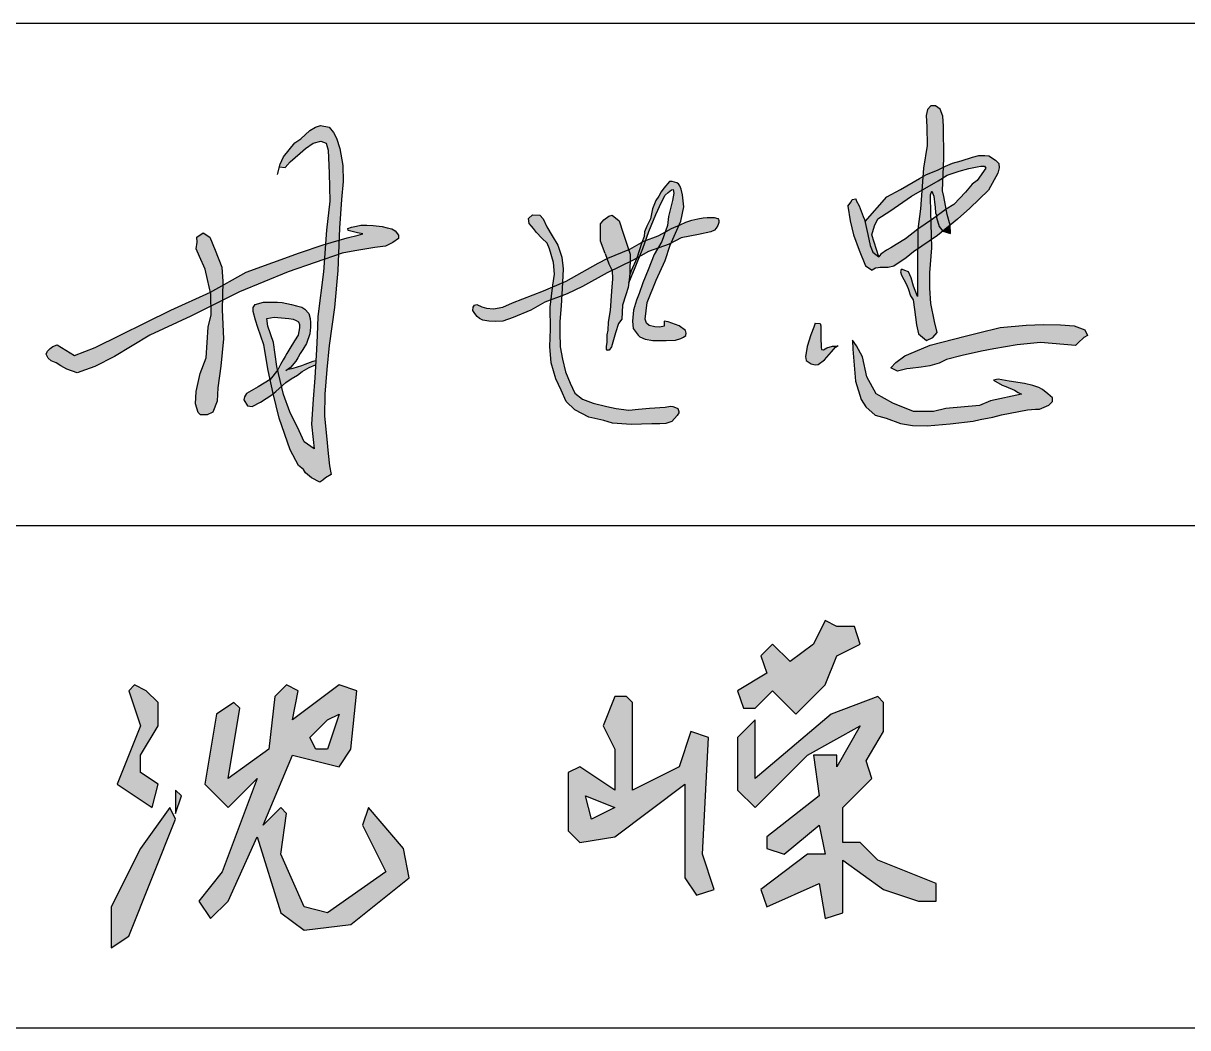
# Model space of a CAD drawing. Header units: millimetres. Extents: x 865490 to 879904, y 39442 to 44891.
# Drawn here: x 873174.14 to 873189.21, y 39489.45 to 39502.45 of the extents above; entities that cross this region are included whole.
import ezdxf

# ---------------------------------------------------------------- set-up
doc = ezdxf.new("R2010")
doc.units = ezdxf.units.MM
doc.header["$LTSCALE"] = 1000
doc.header["$MEASUREMENT"] = 0
doc.layers.add('HATCH', color=8, linetype='Continuous')

msp = doc.modelspace()

# ---------------------------------------------------------------- hatches: boundary and pattern name
at = {"linetype": 'Continuous'}
h = msp.add_hatch(color=256, dxfattribs=at)
h.paths.add_polyline_path([(873182.705, 39492.606), (873182.705, 39491.396), (873182.856, 39491.169), (873183.083, 39491.245), (873182.932, 39491.699), (873183.008, 39493.211), (873182.781, 39493.287), (873182.629, 39492.833), (873182.024, 39492.531), (873182.024, 39493.665), (873181.949, 39493.741), (873181.798, 39493.741), (873181.646, 39493.363), (873181.798, 39493.06), (873181.798, 39492.531), (873181.344, 39492.833), (873181.193, 39492.758), (873181.193, 39492.001), (873181.344, 39491.85), (873181.798, 39491.926)])
h.paths.add_polyline_path([(873181.798, 39492.304), (873181.495, 39492.153), (873181.419, 39492.455)], flags=16)
h.paths.add_polyline_path([(873184.52, 39493.892), (873184.671, 39494.27), (873184.974, 39494.421), (873184.898, 39494.648), (873184.671, 39494.648), (873184.52, 39494.724), (873184.369, 39494.421), (873184.066, 39494.194), (873183.839, 39494.421), (873183.688, 39494.27), (873183.764, 39494.043), (873183.386, 39493.816), (873183.461, 39493.589), (873183.613, 39493.589), (873183.839, 39493.816), (873184.142, 39493.514)])
h.paths.add_polyline_path([(873185.276, 39493.287), (873185.276, 39493.665), (873185.201, 39493.741), (873184.596, 39493.514), (873183.613, 39492.682), (873183.613, 39493.438), (873183.386, 39493.211), (873183.386, 39492.531), (873183.613, 39492.304), (873184.293, 39492.984), (873184.974, 39493.363), (873184.671, 39492.833), (873184.671, 39492.984), (873184.369, 39492.984), (873184.444, 39492.455), (873183.764, 39491.926), (873183.764, 39491.774), (873183.991, 39491.699), (873184.444, 39492.077), (873184.52, 39491.699), (873184.293, 39491.699), (873183.688, 39491.245), (873183.764, 39491.018), (873184.444, 39491.321), (873184.52, 39490.867), (873184.747, 39490.943), (873184.747, 39491.623), (873185.276, 39491.245), (873185.73, 39491.094), (873185.957, 39491.094), (873185.957, 39491.321), (873185.201, 39491.623), (873184.974, 39491.85), (873184.747, 39491.85), (873184.747, 39492.304), (873185.125, 39492.682), (873185.049, 39492.909)])
h = msp.add_hatch(color=256, dxfattribs=at)
h.paths.add_polyline_path([(873175.658, 39492.758), (873175.658, 39492.984), (873175.885, 39493.363), (873175.885, 39493.665), (873175.733, 39493.816), (873175.582, 39493.892), (873175.506, 39493.816), (873175.658, 39493.363), (873175.355, 39492.606), (873175.809, 39492.304), (873175.885, 39492.606)])
h.paths.add_polyline_path([(873176.187, 39492.455), (873176.111, 39492.531), (873176.111, 39492.228)])
h.paths.add_polyline_path([(873176.111, 39492.153), (873176.036, 39492.304), (873175.658, 39491.774), (873175.28, 39491.018), (873175.28, 39490.489), (873175.506, 39490.64)])
h.paths.add_polyline_path([(873177.624, 39492.984), (873178.229, 39492.833), (873178.38, 39493.06), (873178.456, 39493.816), (873178.229, 39493.892), (873177.624, 39493.438), (873177.7, 39493.816), (873177.548, 39493.892), (873177.397, 39493.741), (873177.321, 39493.06), (873176.792, 39492.682), (873176.943, 39493.589), (873176.868, 39493.665), (873176.641, 39493.514), (873176.49, 39492.606), (873176.792, 39492.304), (873177.17, 39492.682), (873176.716, 39491.472), (873176.414, 39491.094), (873176.565, 39490.867), (873176.792, 39491.094), (873177.17, 39491.926), (873177.473, 39490.943), (873177.775, 39490.716), (873178.38, 39490.791), (873179.136, 39491.396), (873179.061, 39491.774), (873178.607, 39492.304), (873178.531, 39492.077), (873178.834, 39491.472), (873178.078, 39490.943), (873177.775, 39491.018), (873177.473, 39491.699), (873177.548, 39492.228), (873177.473, 39492.304), (873177.246, 39492.077)])
h.paths.add_polyline_path([(873177.851, 39493.211), (873178.078, 39493.438), (873178.229, 39493.514), (873178.078, 39493.06), (873177.926, 39493.06)], flags=16)
at = {"layer": 'HATCH'}
for points in [[(873186.051, 39501.123), (873186.041, 39501.253), (873186.009, 39501.344), (873185.946, 39501.386), (873185.886, 39501.386), (873185.844, 39501.34), (873185.827, 39501.263), (873185.834, 39501.113), (873185.841, 39500.871), (873185.792, 39500.58), (873185.783, 39500.469), (873185.83, 39500.496), (873185.974, 39500.554), (873186.052, 39500.592), (873186.058, 39500.709)], [(873178.259, 39500.174), (873178.28, 39500.409), (873178.278, 39500.615), (873178.238, 39500.834), (873178.195, 39500.97), (873178.155, 39501.04), (873178.099, 39501.109), (873177.986, 39501.13), (873177.922, 39501.112), (873177.848, 39501.066), (873177.733, 39500.959), (873177.655, 39500.909), (873177.583, 39500.815), (873177.508, 39500.727), (873177.465, 39500.631), (873177.457, 39500.596), (873177.531, 39500.589), (873177.595, 39500.663), (873177.726, 39500.774), (873177.794, 39500.835), (873177.895, 39500.902), (873177.993, 39500.929), (873178.06, 39500.902), (873178.087, 39500.814), (873178.101, 39500.515), (873178.107, 39500.154), (873178.064, 39499.776), (873178.051, 39499.595), (873178.229, 39499.646), (873178.235, 39499.804)], [(873186.766, 39500.64), (873186.726, 39500.682), (873186.638, 39500.739), (873186.586, 39500.745), (873186.509, 39500.742), (873186.428, 39500.72), (873186.282, 39500.676), (873186.169, 39500.644), (873186.079, 39500.605), (873186.052, 39500.592), (873186.045, 39500.455), (873186.099, 39500.49), (873186.254, 39500.543), (873186.38, 39500.577), (873186.488, 39500.599), (873186.534, 39500.607), (873186.583, 39500.606), (873186.6, 39500.581), (873186.489, 39500.421), (873186.422, 39500.371), (873186.335, 39500.267), (873186.187, 39500.11), (873186.086, 39500.05), (873186.1, 39499.979), (873186.138, 39499.841), (873186.234, 39499.918), (873186.392, 39500.064), (873186.633, 39500.293), (873186.756, 39500.516), (873186.773, 39500.586)], [(873186.052, 39500.592), (873185.974, 39500.554), (873185.83, 39500.496), (873185.783, 39500.469), (873185.77, 39500.292), (873185.983, 39500.414), (873186.045, 39500.455)], [(873182.329, 39499.981), (873182.402, 39500.141), (873182.451, 39500.232), (873182.487, 39500.263), (873182.529, 39500.299), (873182.554, 39500.303), (873182.562, 39500.255), (873182.543, 39500.161), (873182.491, 39499.954), (873182.477, 39499.839), (873182.447, 39499.752), (873182.461, 39499.76), (873182.531, 39499.8), (873182.628, 39499.841), (873182.652, 39499.894), (873182.689, 39500.079), (873182.673, 39500.235), (873182.655, 39500.307), (873182.637, 39500.351), (873182.62, 39500.377), (873182.6, 39500.391), (873182.538, 39500.409), (873182.507, 39500.409), (873182.431, 39500.32), (873182.398, 39500.272), (873182.365, 39500.219), (873182.327, 39500.161), (873182.286, 39500.053), (873182.257, 39499.924), (873182.213, 39499.83), (873182.183, 39499.754), (873182.178, 39499.697), (873182.146, 39499.618), (873182.174, 39499.633), (873182.193, 39499.64), (873182.236, 39499.762)], [(873185.356, 39500.023), (873185.639, 39500.217), (873185.77, 39500.292), (873185.783, 39500.469), (873185.74, 39500.444), (873185.495, 39500.305), (873185.32, 39500.208), (873185.036, 39499.888), (873185.074, 39499.72), (873185.102, 39499.579), (873185.137, 39499.493), (873185.213, 39499.432), (873185.125, 39499.716), (873185.158, 39499.833), (873185.203, 39499.922)], [(873186.045, 39500.455), (873185.983, 39500.414), (873185.77, 39500.292), (873185.753, 39500.053), (873185.718, 39499.789), (873185.891, 39499.906), (873185.888, 39500.019), (873185.883, 39500.201), (873185.884, 39500.234), (873185.899, 39500.28), (873185.927, 39500.216), (873185.941, 39500.105), (873185.942, 39500.075), (873185.949, 39500.002), (873185.964, 39499.96), (873186.086, 39500.05), (873186.055, 39500.211), (873186.037, 39500.288)], [(873185.029, 39499.916), (873185.013, 39499.955), (873184.958, 39500.091), (873184.922, 39500.161), (873184.915, 39500.183), (873184.871, 39500.176), (873184.855, 39500.145), (873184.813, 39500.087), (873184.845, 39499.899), (873184.888, 39499.718), (873184.961, 39499.519), (873185.041, 39499.317), (873185.128, 39499.259), (873185.17, 39499.285), (873185.206, 39499.291), (873185.232, 39499.292), (873185.282, 39499.292), (873185.337, 39499.293), (873185.408, 39499.313), (873185.569, 39499.418), (873185.663, 39499.495), (873185.716, 39499.531), (873185.718, 39499.789), (873185.559, 39499.667), (873185.44, 39499.593), (873185.37, 39499.55), (873185.314, 39499.519), (873185.24, 39499.466), (873185.213, 39499.432), (873185.137, 39499.493), (873185.102, 39499.579), (873185.074, 39499.72)], [(873181.112, 39499.426), (873181.061, 39499.583), (873180.986, 39499.705), (873180.916, 39499.82), (873180.869, 39499.924), (873180.827, 39499.973), (873180.731, 39499.977), (873180.678, 39499.928), (873180.689, 39499.862), (873180.718, 39499.828), (873180.746, 39499.797), (873180.784, 39499.745), (873180.853, 39499.674), (873180.92, 39499.611), (873180.95, 39499.536), (873181.004, 39499.36), (873181.017, 39499.208), (873180.997, 39499.064), (873180.995, 39499.044), (873181.122, 39499.098), (873181.127, 39499.277)], [(873181.907, 39499.74), (873181.854, 39499.896), (873181.762, 39499.972), (873181.718, 39499.96), (873181.654, 39499.912), (873181.61, 39499.86), (873181.61, 39499.776), (873181.61, 39499.635), (873181.674, 39499.475), (873181.697, 39499.408), (873181.707, 39499.413), (873181.977, 39499.527)], [(873183.04, 39499.755), (873183.087, 39499.779), (873183.108, 39499.802), (873183.13, 39499.837), (873183.145, 39499.875), (873183.144, 39499.903), (873183.141, 39499.914), (873183.131, 39499.927), (873183.085, 39499.943), (873182.991, 39499.943), (873182.941, 39499.936), (873182.871, 39499.923), (873182.794, 39499.906), (873182.718, 39499.88), (873182.641, 39499.846), (873182.628, 39499.841), (873182.526, 39499.609), (873182.654, 39499.677), (873182.881, 39499.72)], [(873185.995, 39499.825), (873185.962, 39499.94), (873185.964, 39499.96), (873185.908, 39499.918), (873185.891, 39499.906), (873185.898, 39499.656), (873185.976, 39499.709), (873186.044, 39499.765)], [(873186.1, 39499.979), (873186.086, 39500.05), (873186.086, 39500.05), (873185.964, 39499.96), (873185.962, 39499.94), (873185.995, 39499.825), (873186.044, 39499.765), (873186.138, 39499.841)], [(873178.922, 39499.618), (873178.996, 39499.669), (873178.998, 39499.713), (873178.955, 39499.77), (873178.909, 39499.793), (873178.852, 39499.807), (873178.784, 39499.824), (873178.668, 39499.836), (873178.588, 39499.84), (873178.511, 39499.84), (873178.452, 39499.83), (873178.39, 39499.818), (873178.342, 39499.797), (873178.346, 39499.772), (873178.398, 39499.76), (873178.466, 39499.744), (873178.536, 39499.729), (873178.474, 39499.711), (873178.332, 39499.676), (873178.229, 39499.646), (873178.222, 39499.462), (873178.268, 39499.478), (873178.431, 39499.511), (873178.689, 39499.554), (873178.831, 39499.57)], [(873182.628, 39499.841), (873182.531, 39499.8), (873182.461, 39499.76), (873182.447, 39499.752), (873182.405, 39499.631), (873182.355, 39499.545), (873182.502, 39499.596), (873182.526, 39499.609)], [(873185.891, 39499.906), (873185.718, 39499.789), (873185.716, 39499.531), (873185.898, 39499.656)], [(873186.138, 39499.841), (873186.044, 39499.765), (873186.142, 39499.734)], [(873176.709, 39499.299), (873176.625, 39499.52), (873176.555, 39499.687), (873176.467, 39499.743), (873176.385, 39499.687), (873176.391, 39499.624), (873176.379, 39499.536), (873176.422, 39499.437), (873176.497, 39499.272), (873176.526, 39499.138), (873176.562, 39498.975), (873176.721, 39499.063), (873176.722, 39499.114)], [(873178.229, 39499.646), (873178.051, 39499.595), (873178.038, 39499.398), (873178.222, 39499.462)], [(873182.146, 39499.618), (873181.991, 39499.533), (873181.977, 39499.527), (873181.998, 39499.466), (873181.995, 39499.369), (873182.033, 39499.387), (873182.083, 39499.416)], [(873182.449, 39499.386), (873182.514, 39499.582), (873182.526, 39499.609), (873182.502, 39499.596), (873182.355, 39499.545), (873182.307, 39499.462), (873182.229, 39499.263), (873182.158, 39499.094), (873182.114, 39498.958), (873182.079, 39498.87), (873182.04, 39498.743), (873182.024, 39498.601), (873182.034, 39498.506), (873182.101, 39498.42), (873182.121, 39498.395), (873182.189, 39498.368), (873182.288, 39498.35), (873182.354, 39498.349), (873182.463, 39498.349), (873182.581, 39498.353), (873182.652, 39498.376), (873182.686, 39498.392), (873182.716, 39498.412), (873182.721, 39498.443), (873182.713, 39498.48), (873182.632, 39498.537), (873182.582, 39498.555), (873182.488, 39498.59), (873182.437, 39498.598), (873182.437, 39498.559), (873182.434, 39498.535), (873182.382, 39498.522), (873182.314, 39498.525), (873182.244, 39498.543), (873182.207, 39498.573), (873182.191, 39498.624), (873182.215, 39498.843), (873182.333, 39499.129)], [(873182.193, 39499.64), (873182.174, 39499.633), (873182.146, 39499.618), (873182.083, 39499.416), (873182.116, 39499.435), (873182.158, 39499.542)], [(873182.405, 39499.631), (873182.447, 39499.752), (873182.358, 39499.703), (873182.193, 39499.64), (873182.158, 39499.542), (873182.116, 39499.435), (873182.235, 39499.503), (873182.355, 39499.545)], [(873185.901, 39499.55), (873185.898, 39499.656), (873185.716, 39499.531), (873185.714, 39499.264), (873185.713, 39499.05), (873185.714, 39498.92), (873185.662, 39499.053), (873185.633, 39499.16), (873185.599, 39499.236), (873185.55, 39499.255), (873185.523, 39499.267), (873185.502, 39499.269), (873185.494, 39499.24), (873185.51, 39499.194), (873185.569, 39499.082), (873185.596, 39499.022), (873185.626, 39498.927), (873185.66, 39498.877), (873185.677, 39498.751), (873185.704, 39498.551), (873185.727, 39498.435), (873185.833, 39498.35), (873185.913, 39498.387), (873185.968, 39498.451), (873185.933, 39498.597), (873185.888, 39498.826), (873185.876, 39499.025), (873185.876, 39499.226)], [(873177.571, 39499.236), (873178.038, 39499.398), (873178.051, 39499.595), (873178.022, 39499.587), (873177.715, 39499.486), (873177.026, 39499.232), (873176.721, 39499.063), (873176.718, 39498.869), (873176.941, 39498.98)], [(873177.509, 39497.652), (873177.484, 39497.757), (873177.408, 39497.691), (873177.376, 39497.663), (873177.376, 39497.662), (873177.451, 39497.344), (873177.595, 39496.932), (873177.704, 39496.733), (873177.767, 39496.679), (873177.792, 39496.638), (873177.87, 39496.57), (873177.979, 39496.514), (873178.018, 39496.54), (873178.052, 39496.572), (873178.125, 39496.617), (873178.103, 39496.726), (873178.086, 39496.887), (873178.067, 39497.114), (873178.039, 39497.368), (873178.042, 39497.653), (873178.071, 39497.975), (873178.099, 39498.283), (873178.168, 39498.778), (873178.214, 39499.254), (873178.222, 39499.462), (873178.038, 39499.398), (873178.027, 39499.236), (873177.952, 39498.658), (873177.946, 39498.415), (873177.936, 39498.233), (873177.915, 39497.868), (873177.895, 39497.589), (873177.872, 39497.268), (873177.892, 39497.067), (873177.905, 39496.949), (873177.778, 39497.039), (873177.713, 39497.18), (873177.593, 39497.427)], [(873181.998, 39499.466), (873181.977, 39499.527), (873181.707, 39499.413), (873181.697, 39499.408), (873181.72, 39499.342), (873181.762, 39499.255), (873181.995, 39499.369)], [(873181.699, 39499.224), (873181.762, 39499.255), (873181.72, 39499.342), (873181.697, 39499.408), (873181.58, 39499.351), (873181.168, 39499.118), (873181.122, 39499.098), (873181.11, 39498.926), (873181.181, 39498.953), (873181.378, 39499.05)], [(873181.991, 39499.203), (873181.995, 39499.369), (873181.762, 39499.255), (873181.768, 39499.147), (873181.753, 39498.988), (873181.739, 39498.736), (873181.713, 39498.585), (873181.705, 39498.482), (873181.694, 39498.423), (873181.692, 39498.372), (873181.692, 39498.328), (873181.686, 39498.272), (873181.687, 39498.243), (873181.691, 39498.23), (873181.699, 39498.223), (873181.726, 39498.225), (873181.755, 39498.268), (873181.805, 39498.449), (873181.846, 39498.57), (873181.886, 39498.626), (873181.898, 39498.806), (873181.939, 39498.942), (873181.971, 39499.034)], [(873182.116, 39499.435), (873182.083, 39499.416), (873182.01, 39499.252), (873181.989, 39499.188), (873181.978, 39499.094), (873182.06, 39499.294)], [(873176.721, 39499.063), (873176.562, 39498.975), (873176.567, 39498.951), (873176.571, 39498.796), (873176.718, 39498.869)], [(873180.892, 39498.844), (873180.972, 39498.874), (873180.995, 39499.044), (873180.874, 39498.993), (873180.472, 39498.838), (873180.347, 39498.779), (873180.229, 39498.758), (873180.138, 39498.767), (873180.076, 39498.784), (873180.011, 39498.817), (873179.983, 39498.807), (873179.963, 39498.781), (873179.96, 39498.739), (873179.984, 39498.697), (873180.014, 39498.66), (873180.045, 39498.633), (873180.089, 39498.611), (873180.168, 39498.601), (873180.259, 39498.595), (873180.347, 39498.601), (873180.482, 39498.649), (873180.709, 39498.743)], [(873181.122, 39499.098), (873180.995, 39499.044), (873180.972, 39498.874), (873181.11, 39498.926)], [(873175.777, 39498.42), (873176.31, 39498.666), (873176.571, 39498.796), (873176.567, 39498.951), (873176.562, 39498.975), (873176.05, 39498.743), (873175.07, 39498.259), (873174.802, 39498.157), (873174.578, 39498.294), (873174.525, 39498.272), (873174.49, 39498.245), (873174.455, 39498.21), (873174.437, 39498.173), (873174.461, 39498.119), (873174.5, 39498.088), (873174.566, 39498.062), (873174.626, 39498.022), (873174.703, 39497.979), (873174.837, 39497.932), (873174.948, 39497.969), (873175.067, 39498.012), (873175.321, 39498.144)], [(873176.731, 39498.369), (873176.716, 39498.744), (873176.718, 39498.869), (873176.571, 39498.796), (873176.573, 39498.681), (873176.535, 39498.522), (873176.51, 39498.125), (873176.431, 39497.92), (873176.379, 39497.687), (873176.37, 39497.529), (873176.404, 39497.417), (873176.436, 39497.385), (873176.522, 39497.385), (873176.596, 39497.421), (873176.652, 39497.566), (873176.657, 39497.735), (873176.698, 39498.019)], [(873181.084, 39498.452), (873181.087, 39498.593), (873181.101, 39498.799), (873181.11, 39498.926), (873180.972, 39498.874), (873180.959, 39498.779), (873180.964, 39498.494), (873180.954, 39498.27), (873180.975, 39498.061), (873181.032, 39497.853), (873181.102, 39497.705), (873181.167, 39497.558), (873181.28, 39497.452), (873181.462, 39497.355), (873181.655, 39497.313), (873181.766, 39497.279), (873182.011, 39497.264), (873182.277, 39497.27), (873182.381, 39497.272), (873182.456, 39497.277), (873182.534, 39497.301), (873182.606, 39497.377), (873182.624, 39497.413), (873182.624, 39497.43), (873182.612, 39497.467), (873182.584, 39497.481), (873182.548, 39497.494), (873182.52, 39497.499), (873182.449, 39497.487), (873182.245, 39497.473), (873182.102, 39497.46), (873181.98, 39497.449), (873181.815, 39497.469), (873181.692, 39497.495), (873181.519, 39497.536), (873181.381, 39497.592), (873181.28, 39497.669), (873181.22, 39497.796), (873181.157, 39497.943), (873181.121, 39498.107), (873181.09, 39498.267)], [(873177.784, 39498.756), (873177.747, 39498.779), (873177.676, 39498.796), (873177.612, 39498.817), (873177.554, 39498.83), (873177.49, 39498.84), (873177.43, 39498.847), (873177.332, 39498.847), (873177.248, 39498.847), (873177.143, 39498.817), (873177.116, 39498.776), (873177.116, 39498.726), (873177.146, 39498.611), (873177.177, 39498.517), (873177.254, 39498.291), (873177.312, 39497.961), (873177.337, 39497.845), (873177.434, 39497.969), (873177.424, 39498.013), (873177.378, 39498.324), (873177.304, 39498.534), (873177.295, 39498.634), (873177.387, 39498.65), (873177.578, 39498.632), (873177.632, 39498.626), (873177.674, 39498.606), (873177.704, 39498.591), (873177.715, 39498.556), (873177.715, 39498.513), (873177.698, 39498.419), (873177.65, 39498.346), (873177.593, 39498.246), (873177.554, 39498.18), (873177.532, 39498.144), (873177.504, 39498.1), (873177.472, 39498.039), (873177.434, 39497.969), (873177.484, 39497.757), (873177.539, 39497.804), (873177.61, 39497.852), (873177.691, 39497.902), (873177.752, 39497.948), (873177.843, 39497.998), (873177.924, 39498.034), (873177.928, 39498.09), (873177.891, 39498.08), (873177.789, 39498.041), (873177.745, 39498.024), (873177.634, 39497.993), (873177.57, 39497.979), (873177.598, 39498.001), (873177.669, 39498.082), (873177.696, 39498.126), (873177.723, 39498.18), (873177.76, 39498.234), (873177.807, 39498.311), (873177.851, 39498.436), (873177.858, 39498.52), (873177.858, 39498.584), (873177.855, 39498.635), (873177.838, 39498.699)], [(873184.603, 39498.202), (873184.653, 39498.263), (873184.671, 39498.274), (873184.613, 39498.278), (873184.54, 39498.253), (873184.5, 39498.227), (873184.473, 39498.232), (873184.47, 39498.26), (873184.47, 39498.298), (873184.465, 39498.355), (873184.465, 39498.398), (873184.465, 39498.458), (873184.462, 39498.493), (873184.462, 39498.539), (873184.457, 39498.569), (873184.392, 39498.574), (873184.372, 39498.521), (873184.334, 39498.421), (873184.289, 39498.27), (873184.274, 39498.19), (873184.264, 39498.142), (873184.272, 39498.092), (873184.339, 39498.049), (873184.39, 39498.034), (873184.43, 39498.037), (873184.51, 39498.099)], [(873186.292, 39498.155), (873186.542, 39498.211), (873186.704, 39498.241), (873187.003, 39498.293), (873187.308, 39498.323), (873187.761, 39498.285), (873187.795, 39498.318), (873187.868, 39498.387), (873187.914, 39498.415), (873187.881, 39498.486), (873187.741, 39498.539), (873187.565, 39498.552), (873187.344, 39498.557), (873187.12, 39498.549), (873186.786, 39498.519), (873186.503, 39498.45), (873186.33, 39498.407), (873185.88, 39498.29), (873185.684, 39498.206), (873185.551, 39498.15), (873185.434, 39498.066), (873185.371, 39497.995), (873185.455, 39497.954), (873185.577, 39497.982), (873185.618, 39497.985), (873185.763, 39498.005), (873185.875, 39498.023), (873185.994, 39498.058), (873186.091, 39498.104)], [(873185.001, 39498.139), (873184.925, 39498.279), (873184.874, 39498.353), (873184.877, 39498.235), (873184.912, 39497.823), (873184.987, 39497.587), (873185.048, 39497.489), (873185.168, 39497.383), (873185.309, 39497.343), (873185.494, 39497.274), (873185.65, 39497.248), (873185.839, 39497.246), (873186.136, 39497.27), (873186.437, 39497.305), (873186.525, 39497.325), (873186.689, 39497.359), (873186.801, 39497.389), (873187.137, 39497.452), (873187.244, 39497.46), (873187.294, 39497.46), (873187.415, 39497.513), (873187.462, 39497.561), (873187.464, 39497.609), (873187.401, 39497.66), (873187.331, 39497.714), (873187.284, 39497.742), (873187.208, 39497.768), (873187.101, 39497.791), (873186.901, 39497.823), (873186.758, 39497.849), (873186.698, 39497.835), (873186.812, 39497.77), (873186.857, 39497.752), (873186.97, 39497.706), (873187.018, 39497.676), (873187.062, 39497.654), (873186.662, 39497.567), (873186.516, 39497.508), (873186.082, 39497.468), (873185.92, 39497.429), (873185.663, 39497.429), (873185.395, 39497.539), (873185.182, 39497.658), (873185.06, 39497.879)], [(873177.434, 39497.969), (873177.337, 39497.845), (873177.376, 39497.663), (873177.408, 39497.691), (873177.484, 39497.757)], [(873177.376, 39497.663), (873177.337, 39497.845), (873177.18, 39497.75), (873177.032, 39497.665), (873177.004, 39497.62), (873176.995, 39497.583), (873177.041, 39497.505), (873177.102, 39497.494), (873177.211, 39497.552), (873177.284, 39497.598), (873177.345, 39497.637)]]:
    msp.add_hatch(color=256, dxfattribs=at).paths.add_polyline_path(points)

# ---------------------------------------------------------------- linework, layer by layer
for p, q in [((873156.542, 39502.455), (873266.542, 39502.455)), ((873156.542, 39495.955), (873211.542, 39495.955)), ((873156.542, 39489.455), (873211.542, 39489.455))]:
    msp.add_line(p, q)
for points in [[(873185.962, 39499.94), (873185.995, 39499.825), (873186.044, 39499.765), (873186.142, 39499.734), (873186.138, 39499.841), (873186.1, 39499.979), (873186.055, 39500.211), (873186.037, 39500.288), (873186.058, 39500.709), (873186.051, 39501.123), (873186.041, 39501.253), (873186.009, 39501.344), (873185.946, 39501.386), (873185.886, 39501.386), (873185.844, 39501.34), (873185.827, 39501.263), (873185.834, 39501.113), (873185.841, 39500.871), (873185.792, 39500.58), (873185.753, 39500.053), (873185.718, 39499.789), (873185.714, 39499.264), (873185.713, 39499.05), (873185.714, 39498.92), (873185.662, 39499.053), (873185.633, 39499.16), (873185.599, 39499.236)], [(873177.433, 39500.498), (873177.465, 39500.631), (873177.508, 39500.727), (873177.583, 39500.815), (873177.655, 39500.909), (873177.733, 39500.959), (873177.848, 39501.066), (873177.922, 39501.112), (873177.986, 39501.13), (873178.099, 39501.109), (873178.155, 39501.04), (873178.195, 39500.97), (873178.238, 39500.834), (873178.278, 39500.615), (873178.28, 39500.409), (873178.259, 39500.174), (873178.235, 39499.804), (873178.214, 39499.254), (873178.168, 39498.778), (873178.099, 39498.283), (873178.071, 39497.975), (873178.042, 39497.653), (873178.039, 39497.368), (873178.067, 39497.114), (873178.086, 39496.887), (873178.103, 39496.726), (873178.125, 39496.617), (873178.052, 39496.572), (873178.018, 39496.54), (873177.979, 39496.514), (873177.87, 39496.57), (873177.792, 39496.638), (873177.767, 39496.679), (873177.704, 39496.733), (873177.595, 39496.932), (873177.451, 39497.344), (873177.376, 39497.662), (873177.312, 39497.961), (873177.254, 39498.291), (873177.177, 39498.517), (873177.146, 39498.611), (873177.116, 39498.726), (873177.116, 39498.776), (873177.143, 39498.817), (873177.143, 39498.817), (873177.248, 39498.847), (873177.332, 39498.847), (873177.332, 39498.847), (873177.43, 39498.847), (873177.49, 39498.84), (873177.554, 39498.83), (873177.612, 39498.817), (873177.676, 39498.796), (873177.747, 39498.779), (873177.784, 39498.756), (873177.838, 39498.699), (873177.855, 39498.635), (873177.858, 39498.584), (873177.858, 39498.52), (873177.851, 39498.436), (873177.807, 39498.311), (873177.76, 39498.234), (873177.723, 39498.18), (873177.696, 39498.126), (873177.669, 39498.082), (873177.669, 39498.082), (873177.598, 39498.001), (873177.541, 39497.957)], [(873177.457, 39500.596), (873177.531, 39500.589), (873177.531, 39500.589), (873177.595, 39500.663), (873177.726, 39500.774), (873177.794, 39500.835), (873177.895, 39500.902), (873177.993, 39500.929), (873177.993, 39500.929), (873178.06, 39500.902), (873178.087, 39500.814), (873178.101, 39500.515), (873178.107, 39500.154), (873178.064, 39499.776), (873178.027, 39499.236), (873177.952, 39498.658), (873177.946, 39498.415), (873177.936, 39498.233), (873177.915, 39497.868), (873177.895, 39497.589), (873177.872, 39497.268), (873177.892, 39497.067), (873177.905, 39496.949), (873177.905, 39496.949), (873177.778, 39497.039), (873177.713, 39497.18), (873177.593, 39497.427), (873177.509, 39497.652), (873177.424, 39498.013), (873177.378, 39498.324), (873177.304, 39498.534), (873177.295, 39498.634), (873177.295, 39498.634), (873177.387, 39498.65), (873177.578, 39498.632), (873177.578, 39498.632), (873177.632, 39498.626), (873177.674, 39498.606), (873177.704, 39498.591), (873177.715, 39498.556), (873177.715, 39498.513), (873177.698, 39498.419), (873177.65, 39498.346), (873177.593, 39498.246), (873177.554, 39498.18), (873177.532, 39498.144), (873177.504, 39498.1), (873177.472, 39498.039), (873177.434, 39497.969), (873177.337, 39497.845), (873177.18, 39497.75), (873177.032, 39497.665), (873177.004, 39497.62), (873176.995, 39497.583), (873177.041, 39497.505), (873177.102, 39497.494), (873177.211, 39497.552), (873177.284, 39497.598), (873177.345, 39497.637), (873177.408, 39497.691), (873177.539, 39497.804), (873177.61, 39497.852), (873177.691, 39497.902), (873177.752, 39497.948), (873177.843, 39497.998), (873177.924, 39498.034)], [(873185.036, 39499.888), (873185.32, 39500.208), (873185.495, 39500.305), (873185.74, 39500.444), (873185.83, 39500.496), (873185.974, 39500.554), (873186.079, 39500.605), (873186.169, 39500.644), (873186.282, 39500.676), (873186.428, 39500.72), (873186.509, 39500.742), (873186.586, 39500.745), (873186.638, 39500.739), (873186.726, 39500.682), (873186.766, 39500.64), (873186.773, 39500.586), (873186.756, 39500.516), (873186.633, 39500.293), (873186.392, 39500.064), (873186.234, 39499.918), (873185.976, 39499.709), (873185.663, 39499.495), (873185.569, 39499.418), (873185.408, 39499.313), (873185.337, 39499.293), (873185.282, 39499.292), (873185.232, 39499.292), (873185.206, 39499.291), (873185.17, 39499.285), (873185.128, 39499.259)], [(873184.813, 39500.087), (873184.855, 39500.145), (873184.871, 39500.176), (873184.871, 39500.176), (873184.915, 39500.183), (873184.922, 39500.161), (873184.958, 39500.091), (873185.013, 39499.955), (873185.029, 39499.916), (873185.074, 39499.72), (873185.102, 39499.579), (873185.137, 39499.493), (873185.213, 39499.432), (873185.125, 39499.716), (873185.158, 39499.833), (873185.203, 39499.922), (873185.356, 39500.023), (873185.639, 39500.217), (873185.983, 39500.414), (873186.099, 39500.49), (873186.254, 39500.543), (873186.38, 39500.577), (873186.488, 39500.599), (873186.534, 39500.607), (873186.583, 39500.606), (873186.6, 39500.581), (873186.489, 39500.421), (873186.422, 39500.371), (873186.335, 39500.267), (873186.187, 39500.11), (873186.086, 39500.05), (873185.908, 39499.918), (873185.718, 39499.789), (873185.559, 39499.667), (873185.44, 39499.593), (873185.37, 39499.55), (873185.314, 39499.519), (873185.24, 39499.466), (873185.213, 39499.432)], [(873181.978, 39499.094), (873182.06, 39499.294), (873182.158, 39499.542), (873182.236, 39499.762), (873182.329, 39499.981), (873182.402, 39500.141), (873182.451, 39500.232), (873182.487, 39500.263), (873182.529, 39500.299), (873182.554, 39500.303), (873182.562, 39500.255), (873182.543, 39500.161), (873182.491, 39499.954), (873182.477, 39499.839), (873182.405, 39499.631), (873182.307, 39499.462), (873182.229, 39499.263), (873182.158, 39499.094), (873182.114, 39498.958), (873182.079, 39498.87), (873182.04, 39498.743), (873182.024, 39498.601), (873182.034, 39498.506), (873182.101, 39498.42), (873182.121, 39498.395), (873182.189, 39498.368), (873182.288, 39498.35), (873182.354, 39498.349), (873182.463, 39498.349), (873182.581, 39498.353), (873182.652, 39498.376), (873182.686, 39498.392), (873182.716, 39498.412), (873182.721, 39498.443), (873182.713, 39498.48), (873182.632, 39498.537), (873182.582, 39498.555), (873182.488, 39498.59), (873182.437, 39498.598), (873182.437, 39498.559), (873182.434, 39498.535), (873182.382, 39498.522), (873182.314, 39498.525), (873182.244, 39498.543), (873182.207, 39498.573), (873182.191, 39498.624), (873182.215, 39498.843), (873182.333, 39499.129), (873182.449, 39499.386), (873182.514, 39499.582), (873182.652, 39499.894), (873182.689, 39500.079), (873182.673, 39500.235), (873182.655, 39500.307), (873182.637, 39500.351), (873182.62, 39500.377), (873182.6, 39500.391), (873182.538, 39500.409), (873182.507, 39500.409), (873182.431, 39500.32), (873182.398, 39500.272), (873182.365, 39500.219), (873182.327, 39500.161), (873182.286, 39500.053), (873182.257, 39499.924), (873182.213, 39499.83), (873182.183, 39499.754), (873182.178, 39499.697)], [(873185.599, 39499.236), (873185.55, 39499.255), (873185.523, 39499.267), (873185.502, 39499.269), (873185.494, 39499.24), (873185.51, 39499.194), (873185.569, 39499.082), (873185.596, 39499.022), (873185.626, 39498.927), (873185.66, 39498.877), (873185.677, 39498.751), (873185.704, 39498.551), (873185.727, 39498.435), (873185.833, 39498.35), (873185.913, 39498.387), (873185.968, 39498.451), (873185.968, 39498.451), (873185.933, 39498.597), (873185.888, 39498.826), (873185.876, 39499.025), (873185.876, 39499.226), (873185.901, 39499.55), (873185.888, 39500.019), (873185.883, 39500.201), (873185.884, 39500.234), (873185.899, 39500.28), (873185.899, 39500.28), (873185.927, 39500.216), (873185.941, 39500.105), (873185.942, 39500.075), (873185.949, 39500.002), (873185.964, 39499.96), (873185.962, 39499.94)], [(873184.813, 39500.087), (873184.845, 39499.899), (873184.888, 39499.718), (873184.961, 39499.519), (873185.041, 39499.317), (873185.128, 39499.259)], [(873183.131, 39499.927), (873183.141, 39499.914), (873183.144, 39499.903), (873183.145, 39499.875), (873183.13, 39499.837), (873183.108, 39499.802), (873183.087, 39499.779), (873183.04, 39499.755), (873182.881, 39499.72), (873182.654, 39499.677), (873182.502, 39499.596), (873182.235, 39499.503), (873182.033, 39499.387), (873181.699, 39499.224), (873181.378, 39499.05), (873181.181, 39498.953), (873180.892, 39498.844), (873180.709, 39498.743), (873180.482, 39498.649), (873180.347, 39498.601), (873180.259, 39498.595), (873180.168, 39498.601), (873180.089, 39498.611), (873180.045, 39498.633), (873180.014, 39498.66), (873179.984, 39498.697), (873179.96, 39498.739), (873179.963, 39498.781), (873179.983, 39498.807), (873180.011, 39498.817)], [(873180.011, 39498.817), (873180.076, 39498.784), (873180.138, 39498.767), (873180.229, 39498.758), (873180.347, 39498.779), (873180.472, 39498.838), (873180.874, 39498.993), (873181.168, 39499.118), (873181.58, 39499.351), (873181.707, 39499.413), (873181.991, 39499.533), (873182.174, 39499.633), (873182.358, 39499.703), (873182.461, 39499.76), (873182.531, 39499.8), (873182.641, 39499.846), (873182.718, 39499.88), (873182.794, 39499.906), (873182.871, 39499.923), (873182.941, 39499.936), (873182.991, 39499.943), (873183.085, 39499.943), (873183.085, 39499.943), (873183.131, 39499.927)], [(873180.689, 39499.862), (873180.678, 39499.928), (873180.731, 39499.977), (873180.827, 39499.973), (873180.869, 39499.924), (873180.916, 39499.82), (873180.986, 39499.705), (873181.061, 39499.583), (873181.112, 39499.426), (873181.127, 39499.277), (873181.122, 39499.098), (873181.101, 39498.799), (873181.087, 39498.593), (873181.084, 39498.452), (873181.09, 39498.267), (873181.121, 39498.107), (873181.157, 39497.943), (873181.22, 39497.796), (873181.28, 39497.669), (873181.381, 39497.592), (873181.519, 39497.536), (873181.692, 39497.495), (873181.815, 39497.469), (873181.98, 39497.449), (873182.102, 39497.46), (873182.245, 39497.473), (873182.449, 39497.487), (873182.52, 39497.499), (873182.548, 39497.494), (873182.584, 39497.481), (873182.612, 39497.467), (873182.624, 39497.43), (873182.624, 39497.413), (873182.606, 39497.377), (873182.534, 39497.301), (873182.456, 39497.277), (873182.381, 39497.272), (873182.277, 39497.27), (873182.011, 39497.264), (873181.766, 39497.279), (873181.655, 39497.313), (873181.462, 39497.355), (873181.28, 39497.452), (873181.167, 39497.558), (873181.102, 39497.705), (873181.032, 39497.853), (873180.975, 39498.061), (873180.954, 39498.27), (873180.964, 39498.494), (873180.959, 39498.779), (873180.997, 39499.064), (873181.017, 39499.208), (873181.004, 39499.36), (873180.95, 39499.536), (873180.92, 39499.611), (873180.853, 39499.674), (873180.784, 39499.745), (873180.746, 39499.797), (873180.718, 39499.828), (873180.689, 39499.862)], [(873181.674, 39499.475), (873181.61, 39499.635), (873181.61, 39499.776), (873181.61, 39499.86), (873181.654, 39499.912), (873181.718, 39499.96), (873181.762, 39499.972), (873181.854, 39499.896), (873181.907, 39499.74), (873181.998, 39499.466), (873181.991, 39499.203), (873181.971, 39499.034), (873181.939, 39498.942), (873181.898, 39498.806), (873181.886, 39498.626), (873181.846, 39498.57), (873181.805, 39498.449), (873181.755, 39498.268), (873181.726, 39498.225), (873181.699, 39498.223)], [(873174.578, 39498.294), (873174.802, 39498.157), (873175.07, 39498.259), (873176.05, 39498.743), (873176.562, 39498.975), (873177.026, 39499.232), (873177.715, 39499.486), (873178.022, 39499.587), (873178.332, 39499.676), (873178.474, 39499.711), (873178.536, 39499.729), (873178.466, 39499.744), (873178.398, 39499.76), (873178.346, 39499.772), (873178.346, 39499.772), (873178.342, 39499.797), (873178.39, 39499.818), (873178.452, 39499.83), (873178.511, 39499.84), (873178.588, 39499.84), (873178.668, 39499.836), (873178.784, 39499.824), (873178.852, 39499.807), (873178.909, 39499.793), (873178.955, 39499.77), (873178.998, 39499.713), (873178.996, 39499.669), (873178.922, 39499.618), (873178.831, 39499.57), (873178.689, 39499.554), (873178.431, 39499.511), (873178.268, 39499.478), (873177.571, 39499.236), (873176.941, 39498.98), (873176.31, 39498.666), (873175.777, 39498.42), (873175.321, 39498.144), (873175.067, 39498.012), (873174.948, 39497.969), (873174.837, 39497.932), (873174.703, 39497.979), (873174.626, 39498.022), (873174.566, 39498.062), (873174.5, 39498.088), (873174.461, 39498.119), (873174.437, 39498.173), (873174.455, 39498.21), (873174.49, 39498.245), (873174.525, 39498.272), (873174.578, 39498.294)], [(873176.385, 39499.687), (873176.467, 39499.743), (873176.555, 39499.687), (873176.625, 39499.52), (873176.709, 39499.299), (873176.722, 39499.114), (873176.716, 39498.744), (873176.731, 39498.369), (873176.698, 39498.019), (873176.657, 39497.735), (873176.652, 39497.566), (873176.596, 39497.421), (873176.522, 39497.385), (873176.436, 39497.385), (873176.404, 39497.417), (873176.37, 39497.529), (873176.379, 39497.687), (873176.431, 39497.92), (873176.51, 39498.125), (873176.535, 39498.522), (873176.573, 39498.681), (873176.567, 39498.951), (873176.526, 39499.138), (873176.497, 39499.272), (873176.422, 39499.437), (873176.379, 39499.536), (873176.391, 39499.624), (873176.385, 39499.687)], [(873182.178, 39499.697), (873182.146, 39499.618), (873182.083, 39499.416), (873182.01, 39499.252), (873181.989, 39499.188)], [(873181.674, 39499.475), (873181.72, 39499.342), (873181.762, 39499.255), (873181.768, 39499.147), (873181.753, 39498.988), (873181.739, 39498.736), (873181.713, 39498.585), (873181.705, 39498.482), (873181.694, 39498.423), (873181.692, 39498.372), (873181.692, 39498.328), (873181.686, 39498.272), (873181.687, 39498.243)], [(873184.392, 39498.574), (873184.372, 39498.521), (873184.334, 39498.421), (873184.289, 39498.27), (873184.274, 39498.19), (873184.264, 39498.142), (873184.272, 39498.092), (873184.272, 39498.092), (873184.339, 39498.049), (873184.39, 39498.034), (873184.43, 39498.037), (873184.51, 39498.099), (873184.603, 39498.202), (873184.653, 39498.263), (873184.689, 39498.285)], [(873184.392, 39498.574), (873184.457, 39498.569), (873184.462, 39498.539), (873184.462, 39498.493), (873184.465, 39498.458), (873184.465, 39498.398), (873184.465, 39498.355), (873184.47, 39498.298), (873184.47, 39498.26), (873184.473, 39498.232), (873184.473, 39498.232), (873184.5, 39498.227), (873184.54, 39498.253), (873184.613, 39498.278), (873184.613, 39498.278), (873184.671, 39498.274)], [(873185.434, 39498.066), (873185.551, 39498.15), (873185.684, 39498.206), (873185.88, 39498.29), (873186.33, 39498.407), (873186.503, 39498.45), (873186.786, 39498.519), (873187.12, 39498.549), (873187.344, 39498.557), (873187.565, 39498.552), (873187.741, 39498.539), (873187.881, 39498.486), (873187.881, 39498.486), (873187.914, 39498.415), (873187.868, 39498.387), (873187.795, 39498.318), (873187.761, 39498.285), (873187.761, 39498.285), (873187.308, 39498.323), (873187.003, 39498.293), (873186.704, 39498.241), (873186.542, 39498.211), (873186.292, 39498.155), (873186.091, 39498.104), (873185.994, 39498.058), (873185.875, 39498.023), (873185.763, 39498.005), (873185.618, 39497.985), (873185.577, 39497.982), (873185.455, 39497.954), (873185.371, 39497.995), (873185.434, 39498.066), (873185.434, 39498.066)], [(873184.874, 39498.353), (873184.877, 39498.235), (873184.912, 39497.823), (873184.987, 39497.587), (873185.048, 39497.489), (873185.168, 39497.383), (873185.309, 39497.343), (873185.494, 39497.274), (873185.65, 39497.248), (873185.839, 39497.246), (873186.136, 39497.27), (873186.437, 39497.305), (873186.525, 39497.325), (873186.689, 39497.359), (873186.801, 39497.389), (873187.137, 39497.452), (873187.244, 39497.46), (873187.294, 39497.46), (873187.415, 39497.513), (873187.462, 39497.561), (873187.464, 39497.609), (873187.401, 39497.66), (873187.331, 39497.714), (873187.284, 39497.742), (873187.208, 39497.768), (873187.101, 39497.791), (873186.901, 39497.823), (873186.758, 39497.849), (873186.698, 39497.835), (873186.698, 39497.835), (873186.698, 39497.835), (873186.812, 39497.77), (873186.857, 39497.752), (873186.97, 39497.706), (873187.018, 39497.676), (873187.062, 39497.654), (873186.662, 39497.567), (873186.516, 39497.508), (873186.082, 39497.468), (873185.92, 39497.429), (873185.663, 39497.429), (873185.395, 39497.539), (873185.182, 39497.658), (873185.06, 39497.879), (873185.001, 39498.139), (873184.925, 39498.279), (873184.874, 39498.353)], [(873181.687, 39498.243), (873181.691, 39498.23), (873181.699, 39498.223)], [(873177.57, 39497.979), (873177.57, 39497.979), (873177.634, 39497.993), (873177.745, 39498.024), (873177.789, 39498.041), (873177.891, 39498.08), (873177.928, 39498.09)]]:
    msp.add_lwpolyline(points)
at = {"linetype": 'Continuous', "elevation": 2318108.623}
for points in [[(873184.671, 39494.648), (873184.52, 39494.724), (873184.369, 39494.421), (873184.066, 39494.194), (873183.839, 39494.421), (873183.688, 39494.27), (873183.764, 39494.043), (873183.386, 39493.816), (873183.461, 39493.589), (873183.613, 39493.589), (873183.839, 39493.816), (873184.142, 39493.514), (873184.52, 39493.892), (873184.671, 39494.27), (873184.974, 39494.421), (873184.898, 39494.648), (873184.671, 39494.648)], [(873175.733, 39493.816), (873175.582, 39493.892), (873175.506, 39493.816), (873175.658, 39493.363), (873175.355, 39492.606), (873175.809, 39492.304), (873175.885, 39492.606), (873175.658, 39492.758), (873175.658, 39492.984), (873175.885, 39493.363), (873175.885, 39493.665), (873175.733, 39493.816)], [(873177.7, 39493.816), (873177.548, 39493.892), (873177.397, 39493.741), (873177.321, 39493.06), (873176.792, 39492.682), (873176.943, 39493.589), (873176.868, 39493.665), (873176.641, 39493.514), (873176.49, 39492.606), (873176.792, 39492.304), (873177.17, 39492.682), (873176.716, 39491.472), (873176.414, 39491.094), (873176.565, 39490.867), (873176.792, 39491.094), (873177.17, 39491.926), (873177.473, 39490.943), (873177.775, 39490.716), (873178.38, 39490.791), (873179.136, 39491.396), (873179.061, 39491.774), (873178.607, 39492.304), (873178.531, 39492.077), (873178.834, 39491.472), (873178.078, 39490.943), (873177.775, 39491.018), (873177.473, 39491.699), (873177.548, 39492.228), (873177.473, 39492.304), (873177.246, 39492.077), (873177.624, 39492.984), (873178.229, 39492.833), (873178.38, 39493.06), (873178.456, 39493.816), (873178.229, 39493.892), (873177.624, 39493.438), (873177.7, 39493.816)], [(873182.024, 39493.665), (873181.949, 39493.741), (873181.798, 39493.741), (873181.646, 39493.363), (873181.798, 39493.06), (873181.798, 39492.531), (873181.344, 39492.833), (873181.193, 39492.758), (873181.193, 39492.001), (873181.344, 39491.85), (873181.798, 39491.926), (873182.705, 39492.606), (873182.705, 39491.396), (873182.856, 39491.169), (873183.083, 39491.245), (873182.932, 39491.699), (873183.008, 39493.211), (873182.781, 39493.287), (873182.629, 39492.833), (873182.024, 39492.531), (873182.024, 39493.665)], [(873185.276, 39493.665), (873185.201, 39493.741), (873184.596, 39493.514), (873183.613, 39492.682), (873183.613, 39493.438), (873183.386, 39493.211), (873183.386, 39492.531), (873183.613, 39492.304), (873184.293, 39492.984), (873184.974, 39493.363), (873184.671, 39492.833), (873184.671, 39492.984), (873184.369, 39492.984), (873184.444, 39492.455), (873183.764, 39491.926), (873183.764, 39491.774), (873183.991, 39491.699), (873184.444, 39492.077), (873184.52, 39491.699), (873184.293, 39491.699), (873183.688, 39491.245), (873183.764, 39491.018), (873184.444, 39491.321), (873184.52, 39490.867), (873184.747, 39490.943), (873184.747, 39491.623), (873185.276, 39491.245), (873185.73, 39491.094), (873185.957, 39491.094), (873185.957, 39491.321), (873185.201, 39491.623), (873184.974, 39491.85), (873184.747, 39491.85), (873184.747, 39492.304), (873185.125, 39492.682), (873185.049, 39492.909), (873185.276, 39493.287), (873185.276, 39493.665)], [(873178.078, 39493.438), (873178.229, 39493.514), (873178.078, 39493.06), (873177.926, 39493.06), (873177.851, 39493.211), (873178.078, 39493.438)], [(873176.187, 39492.455), (873176.111, 39492.531), (873176.111, 39492.228), (873176.187, 39492.455)], [(873181.419, 39492.455), (873181.798, 39492.304), (873181.495, 39492.153), (873181.419, 39492.455)], [(873176.111, 39492.153), (873176.036, 39492.304), (873175.658, 39491.774), (873175.28, 39491.018), (873175.28, 39490.489), (873175.506, 39490.64), (873176.111, 39492.153)]]:
    msp.add_lwpolyline(points, dxfattribs=at)

doc.saveas('drawing.dxf')
